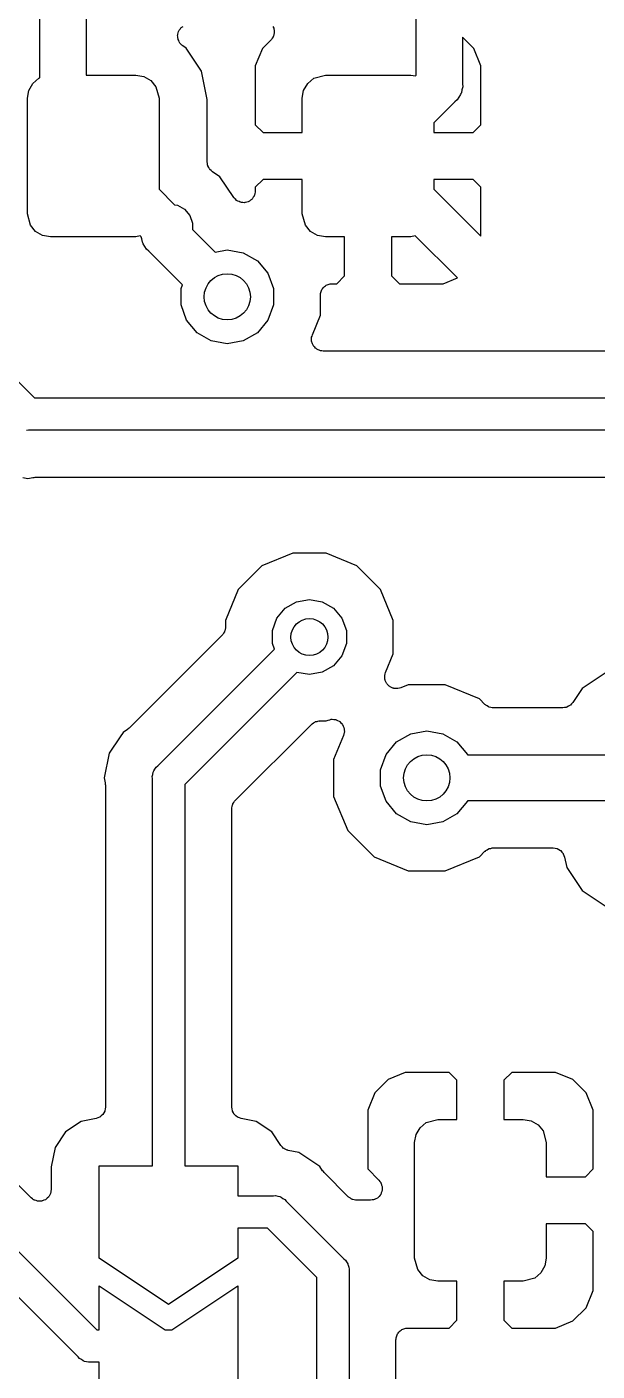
# Model space of a CAD drawing. Extents: x 51.7 to 143, y -96 to -37.9.
# Drawn here: x 62.98 to 69.15, y -81.48 to -66.93 of the extents above; entities that cross this region are included whole.
import ezdxf

# ---------------------------------------------------------------- set-up
doc = ezdxf.new("R2010")
doc.units = 0
doc.header["$MEASUREMENT"] = 0
doc.layers.add('BLACK', color=7, linetype='CONTINUOUS')

msp = doc.modelspace()

# ---------------------------------------------------------------- linework, layer by layer
at = {"layer": 'BLACK', "linetype": 'CONTINUOUS'}
for p, q in [((63.123, -67.4817), (63.123, -66.3416)), ((63.623, -66.3399), (63.623, -67.451)), ((67.1963, -67.4511), (67.1963, -66.381)), ((64.6586, -66.9312), (64.6718, -66.9235)), ((65.6444, -66.9261), (65.6531, -66.9418)), ((64.6135, -67.0201), (64.6152, -67.0134)), ((64.6152, -67.0353), (64.6135, -67.0201)), ((64.6152, -67.0064), (64.6204, -66.9921)), ((64.6152, -67.0134), (64.6152, -67.0064)), ((64.6152, -67.0505), (64.6152, -67.0353)), ((64.6176, -67.057), (64.6152, -67.0505)), ((64.6183, -67.064), (64.6176, -67.057)), ((64.6251, -67.0776), (64.6183, -67.064)), ((64.6204, -66.9921), (64.624, -66.9773)), ((64.624, -66.9773), (64.6279, -66.9715)), ((64.6279, -66.9715), (64.6303, -66.9649)), ((64.6303, -66.9649), (64.6401, -66.9533)), ((64.6401, -66.9533), (64.6485, -66.9406)), ((64.6485, -66.9406), (64.6541, -66.9365)), ((64.6541, -66.9365), (64.6586, -66.9312)), ((65.6226, -67.0725), (65.5318, -67.1632)), ((65.625, -67.069), (65.6226, -67.0725)), ((65.6283, -67.0664), (65.625, -67.069)), ((65.6376, -67.051), (65.6283, -67.0664)), ((65.6479, -67.0363), (65.6376, -67.051)), ((65.649, -67.0323), (65.6479, -67.0363)), ((65.6512, -67.0287), (65.649, -67.0323)), ((65.6547, -67.0111), (65.6512, -67.0287)), ((65.6531, -66.9418), (65.6537, -66.946)), ((65.6537, -66.946), (65.6555, -66.9498)), ((65.6593, -66.9937), (65.6547, -67.0111)), ((65.6555, -66.9498), (65.6571, -66.9677)), ((65.6571, -66.9677), (65.6598, -66.9854)), ((65.6598, -66.9854), (65.659, -66.9895)), ((65.659, -66.9895), (65.6593, -66.9937)), ((67.8182, -67.1632), (67.6963, -67.0414)), ((67.6963, -67.0414), (67.6963, -67.5438)), ((64.6303, -67.0919), (64.6251, -67.0776)), ((64.6347, -67.0973), (64.6303, -67.0919)), ((64.6378, -67.1035), (64.6347, -67.0973)), ((64.6488, -67.1141), (64.6378, -67.1035)), ((64.6586, -67.1257), (64.6488, -67.1141)), ((64.6647, -67.1292), (64.6586, -67.1257)), ((64.6697, -67.134), (64.6647, -67.1292)), ((64.7055, -67.158), (64.6697, -67.134)), ((64.872, -67.4071), (64.7055, -67.158)), ((65.5318, -67.1632), (65.4545, -67.35)), ((67.8955, -67.35), (67.8182, -67.1632)), ((65.4545, -67.35), (65.4545, -67.9876)), ((67.8955, -67.9876), (67.8955, -67.35)), ((63.046, -67.5403), (63.1125, -67.4845)), ((63.1125, -67.4845), (63.123, -67.4817)), ((63.623, -67.451), (64.1625, -67.451)), ((64.1625, -67.451), (64.248, -67.4661)), ((64.248, -67.4661), (64.3232, -67.5095)), ((64.3232, -67.5095), (64.379, -67.576)), ((64.9329, -67.7135), (64.872, -67.4071)), ((66.021, -67.5403), (66.0875, -67.4845)), ((66.0875, -67.4845), (66.2125, -67.451)), ((66.2125, -67.451), (67.1375, -67.451)), ((67.1375, -67.451), (67.1876, -67.4598)), ((67.1876, -67.4598), (67.1963, -67.4511)), ((62.9875, -67.701), (63.0026, -67.6155)), ((63.0026, -67.6155), (63.046, -67.5403)), ((64.379, -67.576), (64.4125, -67.701)), ((65.9625, -67.701), (65.9776, -67.6155)), ((65.9776, -67.6155), (66.021, -67.5403)), ((67.6793, -67.6512), (67.6764, -67.6619)), ((67.6849, -67.6415), (67.6793, -67.6512)), ((67.6907, -67.6088), (67.6849, -67.6415)), ((67.6992, -67.5768), (67.6907, -67.6088)), ((67.6963, -67.5438), (67.6992, -67.5768)), ((62.9875, -68.951), (62.9875, -67.701)), ((64.4125, -67.701), (64.4125, -68.6849)), ((64.9329, -68.3902), (64.9329, -67.7135)), ((65.9625, -68.072), (65.9625, -67.701)), ((67.6154, -67.7391), (67.3875, -67.9671)), ((67.6408, -67.7178), (67.6154, -67.7391)), ((67.6574, -67.6891), (67.6408, -67.7178)), ((67.6764, -67.6619), (67.6574, -67.6891)), ((65.4545, -67.9876), (65.5389, -68.072)), ((65.5389, -68.072), (65.9625, -68.072)), ((67.3875, -67.9671), (67.3875, -68.072)), ((67.3875, -68.072), (67.8111, -68.072)), ((67.8111, -68.072), (67.8955, -67.9876)), ((64.9361, -68.4079), (64.9329, -68.3902)), ((64.938, -68.4257), (64.9361, -68.4079)), ((64.9399, -68.4295), (64.938, -68.4257)), ((64.9406, -68.4336), (64.9399, -68.4295)), ((64.9496, -68.4492), (64.9406, -68.4336)), ((64.9575, -68.4653), (64.9496, -68.4492)), ((64.9606, -68.4682), (64.9575, -68.4653)), ((64.9627, -68.4718), (64.9606, -68.4682)), ((64.9764, -68.4833), (64.9627, -68.4718)), ((64.9894, -68.4958), (64.9764, -68.4833)), ((65.0718, -68.5509), (64.9894, -68.4958)), ((65.2219, -68.7755), (65.0718, -68.5509)), ((65.5389, -68.58), (65.4545, -68.6644)), ((65.4545, -68.6644), (65.4545, -68.7049)), ((65.9625, -68.58), (65.5389, -68.58)), ((65.9625, -68.951), (65.9625, -68.58)), ((67.3875, -68.58), (67.3875, -68.6849)), ((67.8111, -68.58), (67.3875, -68.58)), ((67.8955, -68.6644), (67.8111, -68.58)), ((67.8955, -69.1929), (67.8955, -68.6644)), ((64.4125, -68.6849), (64.5808, -68.8533)), ((65.2267, -68.7805), (65.2219, -68.7755)), ((65.2302, -68.7865), (65.2267, -68.7805)), ((65.2419, -68.7963), (65.2302, -68.7865)), ((65.2524, -68.8073), (65.2419, -68.7963)), ((65.2587, -68.8104), (65.2524, -68.8073)), ((65.264, -68.8149), (65.2587, -68.8104)), ((65.2783, -68.8201), (65.264, -68.8149)), ((65.3845, -68.8173), (65.3786, -68.8211)), ((65.391, -68.8149), (65.3845, -68.8173)), ((65.4027, -68.8051), (65.391, -68.8149)), ((65.4153, -68.7966), (65.4027, -68.8051)), ((65.4194, -68.791), (65.4153, -68.7966)), ((65.4248, -68.7865), (65.4194, -68.791)), ((65.4324, -68.7733), (65.4248, -68.7865)), ((65.4414, -68.7611), (65.4324, -68.7733)), ((65.4434, -68.7544), (65.4414, -68.7611)), ((65.4468, -68.7483), (65.4434, -68.7544)), ((65.4495, -68.7333), (65.4468, -68.7483)), ((65.4537, -68.7187), (65.4495, -68.7333)), ((65.4545, -68.7049), (65.4533, -68.7118)), ((65.4533, -68.7118), (65.4537, -68.7187)), ((67.3875, -68.6849), (67.8955, -69.1929)), ((63.021, -69.076), (62.9875, -68.951)), ((64.5808, -68.8533), (64.6122, -68.8588)), ((64.6122, -68.8588), (64.6885, -68.9029)), ((64.6885, -68.9029), (64.7452, -68.9704)), ((65.292, -68.8268), (65.2783, -68.8201)), ((65.2989, -68.8276), (65.292, -68.8268)), ((65.3054, -68.83), (65.2989, -68.8276)), ((65.3207, -68.83), (65.3054, -68.83)), ((65.3358, -68.8316), (65.3207, -68.83)), ((65.3426, -68.83), (65.3358, -68.8316)), ((65.3496, -68.83), (65.3426, -68.83)), ((65.3639, -68.8248), (65.3496, -68.83)), ((65.3786, -68.8211), (65.3639, -68.8248)), ((65.996, -69.076), (65.9625, -68.951)), ((61.2251, -69.1057), (63.0645, -70.945)), ((63.0768, -69.1425), (63.021, -69.076)), ((64.7452, -68.9704), (64.7753, -69.0533)), ((64.7753, -69.0533), (64.7753, -69.1208)), ((66.0518, -69.1425), (65.996, -69.076)), ((63.152, -69.1859), (63.0768, -69.1425)), ((63.2375, -69.201), (63.152, -69.1859)), ((64.1625, -69.201), (63.2375, -69.201)), ((64.209, -69.1885), (64.1625, -69.201)), ((64.2205, -69.2), (64.209, -69.1885)), ((64.227, -69.2245), (64.2205, -69.2)), ((64.2328, -69.2572), (64.227, -69.2245)), ((64.7753, -69.1208), (65.0199, -69.3654)), ((66.127, -69.1859), (66.0518, -69.1425)), ((66.2125, -69.201), (66.127, -69.1859)), ((66.421, -69.201), (66.2125, -69.201)), ((66.421, -69.6246), (66.421, -69.201)), ((67.1375, -69.201), (66.929, -69.201)), ((66.929, -69.201), (66.929, -69.6246)), ((67.184, -69.1885), (67.1375, -69.201)), ((67.6412, -69.6458), (67.184, -69.1885)), ((64.2384, -69.2668), (64.2328, -69.2572)), ((64.2413, -69.2776), (64.2384, -69.2668)), ((64.2603, -69.3048), (64.2413, -69.2776)), ((64.2769, -69.3335), (64.2603, -69.3048)), ((64.3023, -69.3548), (64.2769, -69.3335)), ((64.6666, -69.7191), (64.3023, -69.3548)), ((65.0199, -69.3654), (65.151, -69.3423)), ((65.151, -69.3423), (65.3246, -69.3729)), ((65.3246, -69.3729), (65.4774, -69.4611)), ((65.4774, -69.4611), (65.5907, -69.5961)), ((65.5907, -69.5961), (65.651, -69.7618)), ((66.3366, -69.709), (66.421, -69.6246)), ((66.929, -69.6246), (67.0134, -69.709)), ((67.4885, -69.709), (67.6412, -69.6458)), ((64.651, -69.7618), (64.6666, -69.7191)), ((64.651, -69.9382), (64.651, -69.7618)), ((65.651, -69.7618), (65.651, -69.9382)), ((66.159, -69.836), (66.1609, -69.8251)), ((66.159, -70.0505), (66.159, -69.836)), ((66.1609, -69.8139), (66.1647, -69.8035)), ((66.1609, -69.8251), (66.1609, -69.8139)), ((66.1647, -69.8035), (66.1667, -69.7926)), ((66.1667, -69.7926), (66.1722, -69.7829)), ((66.1722, -69.7829), (66.176, -69.7725)), ((66.176, -69.7725), (66.1832, -69.764)), ((66.1832, -69.764), (66.1887, -69.7544)), ((66.1887, -69.7544), (66.1972, -69.7472)), ((66.1972, -69.7472), (66.2044, -69.7387)), ((66.2044, -69.7387), (66.214, -69.7332)), ((66.214, -69.7332), (66.2225, -69.726)), ((66.2225, -69.726), (66.2329, -69.7222)), ((66.2329, -69.7222), (66.2426, -69.7167)), ((66.2426, -69.7167), (66.2535, -69.7147)), ((66.2535, -69.7147), (66.2639, -69.7109)), ((66.2639, -69.7109), (66.2751, -69.7109)), ((66.2751, -69.7109), (66.286, -69.709)), ((66.286, -69.709), (66.3366, -69.709)), ((67.0134, -69.709), (67.4885, -69.709)), ((64.7113, -70.1039), (64.651, -69.9382)), ((65.651, -69.9382), (65.5907, -70.1039)), ((64.8246, -70.2389), (64.7113, -70.1039)), ((65.5907, -70.1039), (65.4774, -70.2389)), ((66.0716, -70.2614), (66.159, -70.0505)), ((64.9774, -70.3271), (64.8246, -70.2389)), ((65.4774, -70.2389), (65.3246, -70.3271)), ((66.0686, -70.2749), (66.0716, -70.2614)), ((65.151, -70.3577), (64.9774, -70.3271)), ((65.3246, -70.3271), (65.151, -70.3577)), ((66.0621, -70.3045), (66.0639, -70.2963)), ((66.0639, -70.3182), (66.0621, -70.3045)), ((66.0639, -70.2879), (66.0686, -70.2749)), ((66.0639, -70.2963), (66.0639, -70.2879)), ((66.0639, -70.3321), (66.0639, -70.3182)), ((66.0668, -70.3399), (66.0639, -70.3321)), ((66.0679, -70.3482), (66.0668, -70.3399)), ((66.0743, -70.3605), (66.0679, -70.3482)), ((66.079, -70.3735), (66.0743, -70.3605)), ((66.0844, -70.3799), (66.079, -70.3735)), ((66.0882, -70.3873), (66.0844, -70.3799)), ((66.0984, -70.3967), (66.0882, -70.3873)), ((66.1073, -70.4073), (66.0984, -70.3967)), ((66.1146, -70.4115), (66.1073, -70.4073)), ((66.1207, -70.4171), (66.1146, -70.4115)), ((66.1335, -70.4224), (66.1207, -70.4171)), ((66.1455, -70.4293), (66.1335, -70.4224)), ((66.1538, -70.4308), (66.1455, -70.4293)), ((66.1615, -70.434), (66.1538, -70.4308)), ((66.1753, -70.4346), (66.1615, -70.434)), ((66.189, -70.437), (66.1753, -70.4346)), ((70.8473, -70.437), (66.189, -70.437)), ((63.0645, -70.945), (71.139, -70.945)), ((62.9996, -71.295), (62.9765, -71.297)), ((71.139, -71.295), (62.9996, -71.295)), ((62.937, -71.8054), (62.992, -71.8164)), ((62.992, -71.8164), (63.047, -71.8054)), ((63.047, -71.8054), (63.0595, -71.8052)), ((63.0595, -71.8052), (63.0718, -71.803)), ((63.0718, -71.803), (70.8473, -71.803)), ((65.8594, -72.625), (65.5257, -72.7632)), ((66.2206, -72.625), (65.8594, -72.625)), ((66.5543, -72.7632), (66.2206, -72.625)), ((65.5257, -72.7632), (65.2702, -73.0187)), ((66.8098, -73.0187), (66.5543, -72.7632)), ((65.2702, -73.0187), (65.132, -73.3524)), ((66.948, -73.3524), (66.8098, -73.0187)), ((65.7789, -73.2219), (65.9011, -73.1513)), ((65.9011, -73.1513), (66.04, -73.1268)), ((66.04, -73.1268), (66.1789, -73.1513)), ((66.1789, -73.1513), (66.3011, -73.2219)), ((65.64, -73.4625), (65.6882, -73.3299)), ((65.6882, -73.3299), (65.7789, -73.2219)), ((66.3011, -73.2219), (66.3918, -73.3299)), ((66.3918, -73.3299), (66.44, -73.4625)), ((65.1215, -73.4708), (65.1201, -73.4762)), ((65.1243, -73.4659), (65.1215, -73.4708)), ((65.1272, -73.4496), (65.1243, -73.4659)), ((65.1315, -73.4336), (65.1272, -73.4496)), ((65.132, -73.4225), (65.131, -73.428)), ((65.131, -73.428), (65.1315, -73.4336)), ((65.132, -73.3524), (65.132, -73.4225)), ((65.64, -73.6035), (65.64, -73.4625)), ((66.44, -73.4625), (66.44, -73.6035)), ((66.948, -73.7136), (66.948, -73.3524)), ((65.0948, -73.5123), (64.0895, -74.5176)), ((65.098, -73.5077), (65.0948, -73.5123)), ((65.1023, -73.5041), (65.098, -73.5077)), ((65.1106, -73.4898), (65.1023, -73.5041)), ((65.1201, -73.4762), (65.1106, -73.4898)), ((65.6619, -73.6636), (65.64, -73.6035)), ((66.44, -73.6035), (66.3918, -73.7361)), ((64.3977, -74.9279), (65.6619, -73.6636)), ((66.3918, -73.7361), (66.3011, -73.8441)), ((66.8642, -73.9159), (66.948, -73.7136)), ((66.3011, -73.8441), (66.1789, -73.9147)), ((65.9051, -73.9154), (64.691, -75.1295)), ((66.04, -73.9392), (65.9051, -73.9154)), ((66.1789, -73.9147), (66.04, -73.9392)), ((66.8546, -73.959), (66.8559, -73.9535)), ((66.8568, -73.9755), (66.8546, -73.959)), ((66.8556, -73.948), (66.8606, -73.9321)), ((66.8559, -73.9535), (66.8556, -73.948)), ((66.8575, -73.992), (66.8568, -73.9755)), ((66.8597, -73.9972), (66.8575, -73.992)), ((66.8604, -74.0027), (66.8597, -73.9972)), ((66.8681, -74.0174), (66.8604, -74.0027)), ((66.8606, -73.9321), (66.8642, -73.9159)), ((66.8744, -74.0328), (66.8681, -74.0174)), ((66.8782, -74.0369), (66.8744, -74.0328)), ((66.8808, -74.0419), (66.8782, -74.0369)), ((66.893, -74.0531), (66.8808, -74.0419)), ((66.9042, -74.0653), (66.893, -74.0531)), ((67.1095, -74.049), (67.0301, -74.0819)), ((67.5105, -74.049), (67.1095, -74.049)), ((67.881, -74.2025), (67.5105, -74.049)), ((69.2401, -73.9245), (68.991, -74.091)), ((66.9092, -74.0679), (66.9042, -74.0653)), ((66.9133, -74.0717), (66.9092, -74.0679)), ((66.9286, -74.078), (66.9133, -74.0717)), ((66.9433, -74.0857), (66.9286, -74.078)), ((66.9489, -74.0864), (66.9433, -74.0857)), ((66.954, -74.0885), (66.9489, -74.0864)), ((66.9706, -74.0893), (66.954, -74.0885)), ((66.9871, -74.0914), (66.9706, -74.0893)), ((66.9925, -74.0902), (66.9871, -74.0914)), ((66.9981, -74.0905), (66.9925, -74.0902)), ((67.0139, -74.0855), (66.9981, -74.0905)), ((67.0301, -74.0819), (67.0139, -74.0855)), ((67.9403, -74.2618), (67.881, -74.2025)), ((68.991, -74.091), (68.8897, -74.2426)), ((67.9449, -74.265), (67.9403, -74.2618)), ((67.9485, -74.2693), (67.9449, -74.265)), ((67.9629, -74.2776), (67.9485, -74.2693)), ((67.9765, -74.2871), (67.9629, -74.2776)), ((67.9819, -74.2885), (67.9765, -74.2871)), ((67.9867, -74.2913), (67.9819, -74.2885)), ((68.003, -74.2942), (67.9867, -74.2913)), ((68.0191, -74.2985), (68.003, -74.2942)), ((68.0246, -74.298), (68.0191, -74.2985)), ((68.0301, -74.299), (68.0246, -74.298)), ((68.7841, -74.299), (68.0301, -74.299)), ((68.8018, -74.2959), (68.7841, -74.299)), ((68.8196, -74.2939), (68.8018, -74.2959)), ((68.8234, -74.2921), (68.8196, -74.2939)), ((68.8275, -74.2913), (68.8234, -74.2921)), ((68.8431, -74.2824), (68.8275, -74.2913)), ((68.8592, -74.2744), (68.8431, -74.2824)), ((68.8621, -74.2714), (68.8592, -74.2744)), ((68.8657, -74.2693), (68.8621, -74.2714)), ((68.8773, -74.2555), (68.8657, -74.2693)), ((68.8897, -74.2426), (68.8773, -74.2555)), ((65.2362, -75.3027), (66.0607, -74.4782)), ((66.0607, -74.4782), (66.0653, -74.475)), ((66.0653, -74.475), (66.0689, -74.4707)), ((66.0689, -74.4707), (66.0832, -74.4624)), ((66.0832, -74.4624), (66.0968, -74.4529)), ((66.0968, -74.4529), (66.1022, -74.4515)), ((66.1022, -74.4515), (66.1071, -74.4487)), ((66.1071, -74.4487), (66.1234, -74.4458)), ((66.1234, -74.4458), (66.1394, -74.4415)), ((66.1394, -74.4415), (66.145, -74.442)), ((66.145, -74.442), (66.1505, -74.441)), ((66.1505, -74.441), (66.2206, -74.441)), ((66.2206, -74.441), (66.2433, -74.4316)), ((66.2433, -74.4316), (66.2595, -74.428)), ((66.2595, -74.428), (66.2754, -74.423)), ((66.2754, -74.423), (66.2809, -74.4233)), ((66.2809, -74.4233), (66.2864, -74.422)), ((66.2864, -74.422), (66.3028, -74.4242)), ((66.3028, -74.4242), (66.3194, -74.4249)), ((66.3194, -74.4249), (66.3246, -74.4271)), ((66.3246, -74.4271), (66.3301, -74.4278)), ((66.3301, -74.4278), (66.3448, -74.4355)), ((66.3448, -74.4355), (66.3602, -74.4418)), ((66.3602, -74.4418), (66.3643, -74.4456)), ((66.3643, -74.4456), (66.3693, -74.4482)), ((66.3693, -74.4482), (66.3805, -74.4604)), ((66.3805, -74.4604), (66.3927, -74.4716)), ((66.3927, -74.4716), (66.3953, -74.4766)), ((66.3953, -74.4766), (66.399, -74.4807)), ((66.399, -74.4807), (66.4054, -74.496)), ((63.9924, -74.6112), (63.8726, -74.7905)), ((64.0236, -74.5646), (63.9924, -74.6112)), ((64.0702, -74.5334), (64.0236, -74.5646)), ((64.0792, -74.5248), (64.0702, -74.5334)), ((64.0895, -74.5176), (64.0792, -74.5248)), ((66.4093, -74.5975), (66.302, -74.8565)), ((66.4054, -74.496), (66.4131, -74.5107)), ((66.4129, -74.5813), (66.4093, -74.5975)), ((66.4179, -74.5655), (66.4129, -74.5813)), ((66.4131, -74.5107), (66.4138, -74.5163)), ((66.4138, -74.5163), (66.4159, -74.5214)), ((66.4159, -74.5214), (66.4167, -74.538)), ((66.4167, -74.538), (66.4188, -74.5545)), ((66.4188, -74.5545), (66.4176, -74.5599)), ((66.4176, -74.5599), (66.4179, -74.5655)), ((66.9836, -74.6681), (67.1364, -74.5799)), ((67.1364, -74.5799), (67.31, -74.5493)), ((67.31, -74.5493), (67.4836, -74.5799)), ((67.4836, -74.5799), (67.6364, -74.6681)), ((66.8703, -74.8031), (66.9836, -74.6681)), ((67.6364, -74.6681), (67.7497, -74.8031)), ((63.8726, -74.7905), (63.8196, -75.057)), ((64.3799, -74.9428), (64.3977, -74.9279)), ((66.302, -74.8565), (66.302, -75.2575)), ((66.81, -74.9688), (66.8703, -74.8031)), ((67.7497, -74.8031), (67.7511, -74.807)), ((67.7511, -74.807), (69.284, -74.807)), ((63.8196, -75.057), (63.8306, -75.112)), ((64.339, -75.0415), (64.345, -75.0191)), ((64.341, -75.0646), (64.339, -75.0415)), ((64.341, -79.256), (64.341, -75.0646)), ((64.345, -75.0191), (64.349, -74.9962)), ((64.349, -74.9962), (64.3529, -74.9895)), ((64.3529, -74.9895), (64.355, -74.9819)), ((64.355, -74.9819), (64.3683, -74.9629)), ((64.3683, -74.9629), (64.3799, -74.9428)), ((66.81, -75.1452), (66.81, -74.9688)), ((63.8306, -75.112), (63.8308, -75.1245)), ((63.8308, -75.1245), (63.833, -75.1368)), ((63.833, -75.1368), (63.833, -78.6205)), ((64.691, -75.1295), (64.691, -79.256)), ((66.8703, -75.3109), (66.81, -75.1452)), ((65.1995, -75.3814), (65.2038, -75.3654)), ((65.2038, -75.3654), (65.2067, -75.3491)), ((65.2067, -75.3491), (65.2095, -75.3442)), ((65.2095, -75.3442), (65.2109, -75.3388)), ((65.2109, -75.3388), (65.2204, -75.3252)), ((65.2204, -75.3252), (65.2287, -75.3109)), ((65.2287, -75.3109), (65.233, -75.3073)), ((65.233, -75.3073), (65.2362, -75.3027)), ((66.302, -75.2575), (66.4555, -75.628)), ((66.9836, -75.4459), (66.8703, -75.3109)), ((67.7497, -75.3109), (67.6364, -75.4459)), ((67.7511, -75.307), (67.7497, -75.3109)), ((69.284, -75.307), (67.7511, -75.307)), ((65.199, -75.3925), (65.2, -75.387)), ((65.199, -78.6205), (65.199, -75.3925)), ((65.2, -75.387), (65.1995, -75.3814)), ((67.1364, -75.5341), (66.9836, -75.4459)), ((67.6364, -75.4459), (67.4836, -75.5341)), ((66.4555, -75.628), (66.739, -75.9115)), ((67.31, -75.5647), (67.1364, -75.5341)), ((67.4836, -75.5341), (67.31, -75.5647)), ((66.739, -75.9115), (67.1095, -76.065)), ((67.5105, -76.065), (67.881, -75.9115)), ((67.881, -75.9115), (67.9403, -75.8522)), ((67.9403, -75.8522), (67.9449, -75.849)), ((67.9449, -75.849), (67.9485, -75.8447)), ((67.9485, -75.8447), (67.9629, -75.8364)), ((67.9629, -75.8364), (67.9765, -75.8269)), ((67.9765, -75.8269), (67.9819, -75.8255)), ((67.9819, -75.8255), (67.9867, -75.8227)), ((67.9867, -75.8227), (68.003, -75.8198)), ((68.003, -75.8198), (68.0191, -75.8155)), ((68.0191, -75.8155), (68.0246, -75.816)), ((68.0246, -75.816), (68.0301, -75.815)), ((68.0301, -75.815), (68.6779, -75.815)), ((68.6779, -75.815), (68.6983, -75.8186)), ((68.6983, -75.8186), (68.7188, -75.8217)), ((68.7188, -75.8217), (68.72, -75.8224)), ((68.72, -75.8224), (68.7214, -75.8227)), ((68.7214, -75.8227), (68.7393, -75.833)), ((68.7393, -75.833), (68.7574, -75.843)), ((68.7574, -75.843), (68.7584, -75.844)), ((68.7584, -75.844), (68.7596, -75.8447)), ((68.7596, -75.8447), (68.7729, -75.8605)), ((68.7729, -75.8605), (68.7865, -75.8761)), ((68.7865, -75.8761), (68.787, -75.8774)), ((68.787, -75.8774), (68.7879, -75.8785)), ((68.7879, -75.8785), (68.795, -75.8979)), ((68.795, -75.8979), (68.8025, -75.9172)), ((68.8025, -75.9172), (68.8245, -76.0279)), ((67.1095, -76.065), (67.5105, -76.065)), ((68.8245, -76.0279), (68.991, -76.277)), ((68.991, -76.277), (69.2401, -76.4435)), ((67.0775, -78.246), (66.8907, -78.3233)), ((67.5526, -78.246), (67.0775, -78.246)), ((67.637, -78.3304), (67.5526, -78.246)), ((68.2294, -78.246), (68.145, -78.3304)), ((68.7045, -78.246), (68.2294, -78.246)), ((68.8913, -78.3233), (68.7045, -78.246)), ((63.0288, -79.6028), (61.8072, -78.3813)), ((66.8907, -78.3233), (66.7478, -78.4662)), ((67.637, -78.754), (67.637, -78.3304)), ((68.145, -78.3304), (68.145, -78.754)), ((69.0342, -78.4662), (68.8913, -78.3233)), ((61.262, -78.5545), (63.7385, -81.031)), ((66.7478, -78.4662), (66.6705, -78.653)), ((69.1115, -78.653), (69.0342, -78.4662)), ((63.8033, -78.7021), (63.7874, -78.7154)), ((63.804, -78.7009), (63.8033, -78.7021)), ((63.805, -78.7), (63.804, -78.7009)), ((63.815, -78.6819), (63.805, -78.7)), ((63.8253, -78.6639), (63.815, -78.6819)), ((63.8256, -78.6625), (63.8253, -78.6639)), ((63.8263, -78.6613), (63.8256, -78.6625)), ((63.8294, -78.6409), (63.8263, -78.6613)), ((63.833, -78.6205), (63.8294, -78.6409)), ((65.2026, -78.6409), (65.199, -78.6205)), ((65.2057, -78.6613), (65.2026, -78.6409)), ((65.2064, -78.6625), (65.2057, -78.6613)), ((65.2067, -78.6639), (65.2064, -78.6625)), ((65.217, -78.6819), (65.2067, -78.6639)), ((65.227, -78.7), (65.217, -78.6819)), ((65.228, -78.7009), (65.227, -78.7)), ((65.2287, -78.7021), (65.228, -78.7009)), ((65.2446, -78.7154), (65.2287, -78.7021)), ((66.6705, -78.653), (66.6705, -79.2906)), ((69.1115, -79.2906), (69.1115, -78.653)), ((63.5369, -81.3243), (60.9687, -78.7561)), ((63.5678, -78.7775), (63.3998, -78.8898)), ((63.7308, -78.7451), (63.5678, -78.7775)), ((63.7501, -78.7376), (63.7308, -78.7451)), ((63.7695, -78.7305), (63.7501, -78.7376)), ((63.7706, -78.7296), (63.7695, -78.7305)), ((63.7719, -78.7291), (63.7706, -78.7296)), ((63.7874, -78.7154), (63.7719, -78.7291)), ((65.2601, -78.7291), (65.2446, -78.7154)), ((65.2614, -78.7296), (65.2601, -78.7291)), ((65.2625, -78.7305), (65.2614, -78.7296)), ((65.2819, -78.7376), (65.2625, -78.7305)), ((65.3012, -78.7451), (65.2819, -78.7376)), ((65.4642, -78.7775), (65.3012, -78.7451)), ((65.6322, -78.8898), (65.4642, -78.7775)), ((67.1936, -78.9185), (67.237, -78.8433)), ((67.237, -78.8433), (67.3035, -78.7875)), ((67.3035, -78.7875), (67.4285, -78.754)), ((67.4285, -78.754), (67.637, -78.754)), ((68.145, -78.754), (68.3535, -78.754)), ((68.3535, -78.754), (68.439, -78.7691)), ((68.439, -78.7691), (68.5142, -78.8125)), ((68.5142, -78.8125), (68.57, -78.879)), ((63.3998, -78.8898), (63.2875, -79.0578)), ((65.7298, -79.0358), (65.6322, -78.8898)), ((67.1785, -79.004), (67.1936, -78.9185)), ((67.1785, -80.254), (67.1785, -79.004)), ((68.57, -78.879), (68.6035, -79.004)), ((68.6035, -79.004), (68.6035, -79.375)), ((63.2875, -79.0578), (63.2456, -79.2685)), ((65.7337, -79.0398), (65.7298, -79.0358)), ((65.7364, -79.0447), (65.7337, -79.0398)), ((65.7488, -79.0557), (65.7364, -79.0447)), ((65.7603, -79.0676), (65.7488, -79.0557)), ((65.7653, -79.0701), (65.7603, -79.0676)), ((65.7695, -79.0738), (65.7653, -79.0701)), ((65.785, -79.0798), (65.7695, -79.0738)), ((65.7999, -79.0871), (65.785, -79.0798)), ((65.8054, -79.0878), (65.7999, -79.0871)), ((65.8106, -79.0898), (65.8054, -79.0878)), ((65.9255, -79.1126), (65.8106, -79.0898)), ((66.1514, -79.2636), (65.9255, -79.1126)), ((63.2456, -79.2685), (63.2456, -79.513)), ((63.766, -80.256), (63.766, -79.256)), ((63.766, -79.256), (64.341, -79.256)), ((64.691, -79.256), (65.266, -79.256)), ((65.266, -79.256), (65.266, -79.581)), ((66.1826, -79.3102), (66.1514, -79.2636)), ((66.6705, -79.2906), (66.7921, -79.4122)), ((69.0271, -79.375), (69.1115, -79.2906)), ((66.1912, -79.3192), (66.1826, -79.3102)), ((66.1984, -79.3295), (66.1912, -79.3192)), ((66.4607, -79.5918), (66.1984, -79.3295)), ((66.7921, -79.4122), (66.8016, -79.4258)), ((66.8016, -79.4258), (66.8122, -79.4385)), ((66.8122, -79.4385), (66.8141, -79.4437)), ((68.6035, -79.375), (69.0271, -79.375)), ((63.2226, -79.5859), (63.2186, -79.5898)), ((63.2296, -79.5709), (63.2226, -79.5859)), ((63.2379, -79.5565), (63.2296, -79.5709)), ((63.2389, -79.551), (63.2379, -79.5565)), ((63.2412, -79.5459), (63.2389, -79.551)), ((63.2427, -79.5294), (63.2412, -79.5459)), ((63.2456, -79.513), (63.2427, -79.5294)), ((65.266, -79.581), (65.6514, -79.581)), ((65.6514, -79.581), (65.6745, -79.579)), ((65.6745, -79.579), (65.6969, -79.585)), ((65.6969, -79.585), (65.7198, -79.589)), ((66.8063, -79.5748), (66.7945, -79.5866)), ((66.8086, -79.5698), (66.8063, -79.5748)), ((66.8122, -79.5655), (66.8086, -79.5698)), ((66.8179, -79.5499), (66.8122, -79.5655)), ((66.8141, -79.4437), (66.8173, -79.4483)), ((66.8173, -79.4483), (66.8216, -79.4644)), ((66.8249, -79.5349), (66.8179, -79.5499)), ((66.8216, -79.4644), (66.8273, -79.4799)), ((66.8254, -79.5293), (66.8249, -79.5349)), ((66.8273, -79.5241), (66.8254, -79.5293)), ((66.8273, -79.4799), (66.8273, -79.4855)), ((66.8273, -79.4855), (66.8288, -79.4909)), ((66.8288, -79.4909), (66.8273, -79.5075)), ((66.8273, -79.5075), (66.8273, -79.5241)), ((63.0424, -79.6124), (63.0288, -79.6028)), ((63.0551, -79.623), (63.0424, -79.6124)), ((63.0603, -79.6249), (63.0551, -79.623)), ((63.0649, -79.6281), (63.0603, -79.6249)), ((63.0809, -79.6324), (63.0649, -79.6281)), ((63.0965, -79.6381), (63.0809, -79.6324)), ((63.1021, -79.6381), (63.0965, -79.6381)), ((63.1075, -79.6396), (63.1021, -79.6381)), ((63.124, -79.6381), (63.1075, -79.6396)), ((63.1406, -79.6381), (63.124, -79.6381)), ((63.1459, -79.6362), (63.1406, -79.6381)), ((63.1514, -79.6357), (63.1459, -79.6362)), ((63.1665, -79.6287), (63.1514, -79.6357)), ((63.1821, -79.623), (63.1665, -79.6287)), ((63.1863, -79.6194), (63.1821, -79.623)), ((63.1914, -79.6171), (63.1863, -79.6194)), ((63.2031, -79.6053), (63.1914, -79.6171)), ((63.2158, -79.5947), (63.2031, -79.6053)), ((63.2186, -79.5898), (63.2158, -79.5947)), ((65.7198, -79.589), (65.7266, -79.5929)), ((65.7266, -79.5929), (65.7341, -79.595)), ((65.7341, -79.595), (65.7531, -79.6083)), ((65.7531, -79.6083), (65.7732, -79.6199)), ((65.7732, -79.6199), (65.7881, -79.6377)), ((65.7881, -79.6377), (66.4123, -80.2619)), ((66.4653, -79.595), (66.4607, -79.5918)), ((66.4689, -79.5993), (66.4653, -79.595)), ((66.4832, -79.6076), (66.4689, -79.5993)), ((66.4968, -79.6171), (66.4832, -79.6076)), ((66.5022, -79.6185), (66.4968, -79.6171)), ((66.5071, -79.6213), (66.5022, -79.6185)), ((66.5234, -79.6242), (66.5071, -79.6213)), ((66.5394, -79.6285), (66.5234, -79.6242)), ((66.545, -79.628), (66.5394, -79.6285)), ((66.5505, -79.629), (66.545, -79.628)), ((66.7022, -79.629), (66.5505, -79.629)), ((66.7186, -79.6261), (66.7022, -79.629)), ((66.7351, -79.6247), (66.7186, -79.6261)), ((66.7402, -79.6223), (66.7351, -79.6247)), ((66.7457, -79.6213), (66.7402, -79.6223)), ((66.76, -79.613), (66.7457, -79.6213)), ((66.7751, -79.606), (66.76, -79.613)), ((66.779, -79.6021), (66.7751, -79.606)), ((66.7839, -79.5993), (66.779, -79.6021)), ((66.7945, -79.5866), (66.7839, -79.5993)), ((65.5865, -79.931), (65.266, -79.931)), ((65.266, -79.931), (65.266, -80.256)), ((66.119, -80.4635), (65.5865, -79.931)), ((68.6035, -79.883), (68.6035, -80.254)), ((69.0271, -79.883), (68.6035, -79.883)), ((69.1115, -79.9674), (69.0271, -79.883)), ((69.1115, -80.605), (69.1115, -79.9674)), ((64.516, -80.756), (63.766, -80.256)), ((65.266, -80.256), (64.516, -80.756)), ((66.4123, -80.2619), (66.4301, -80.2768)), ((66.4301, -80.2768), (66.4417, -80.2969)), ((66.4417, -80.2969), (66.455, -80.3159)), ((67.212, -80.379), (67.1785, -80.254)), ((68.6035, -80.254), (68.5884, -80.3395)), ((66.455, -80.3159), (66.4571, -80.3235)), ((66.4571, -80.3235), (66.461, -80.3302)), ((66.461, -80.3302), (66.465, -80.3531)), ((66.465, -80.3531), (66.471, -80.3755)), ((66.471, -80.3755), (66.469, -80.3986)), ((66.469, -80.3986), (66.469, -82.0344)), ((67.2678, -80.4455), (67.212, -80.379)), ((67.343, -80.4889), (67.2678, -80.4455)), ((68.545, -80.4147), (68.4785, -80.4705)), ((68.5884, -80.3395), (68.545, -80.4147)), ((63.766, -81.031), (63.766, -80.556)), ((63.766, -80.556), (64.4785, -81.031)), ((64.5512, -81.0326), (65.266, -80.556)), ((65.266, -80.556), (65.266, -81.706)), ((66.119, -81.9695), (66.119, -80.4635)), ((67.4285, -80.504), (67.343, -80.4889)), ((67.637, -80.504), (67.4285, -80.504)), ((67.637, -80.9276), (67.637, -80.504)), ((68.3535, -80.504), (68.145, -80.504)), ((68.145, -80.504), (68.145, -80.9276)), ((68.4785, -80.4705), (68.3535, -80.504)), ((69.0342, -80.7918), (69.1115, -80.605)), ((68.8913, -80.9347), (69.0342, -80.7918)), ((63.7385, -81.031), (63.766, -81.031)), ((64.4785, -81.031), (64.5313, -81.031)), ((64.5313, -81.031), (64.5313, -81.031)), ((64.5313, -81.031), (64.5469, -81.031)), ((64.5469, -81.031), (64.5512, -81.0326)), ((67.0224, -81.0417), (67.032, -81.0362)), ((67.032, -81.0362), (67.0405, -81.029)), ((67.0405, -81.029), (67.0509, -81.0252)), ((67.0509, -81.0252), (67.0606, -81.0197)), ((67.0606, -81.0197), (67.0715, -81.0177)), ((67.0715, -81.0177), (67.0819, -81.0139)), ((67.0819, -81.0139), (67.0931, -81.0139)), ((67.0931, -81.0139), (67.104, -81.012)), ((67.104, -81.012), (67.5526, -81.012)), ((67.5526, -81.012), (67.637, -80.9276)), ((68.145, -80.9276), (68.2294, -81.012)), ((68.2294, -81.012), (68.7045, -81.012)), ((68.7045, -81.012), (68.8913, -80.9347)), ((66.977, -81.139), (66.9789, -81.1281)), ((66.977, -81.9622), (66.977, -81.139)), ((66.9789, -81.1169), (66.9827, -81.1065)), ((66.9789, -81.1281), (66.9789, -81.1169)), ((66.9827, -81.1065), (66.9847, -81.0956)), ((66.9847, -81.0956), (66.9902, -81.0859)), ((66.9902, -81.0859), (66.994, -81.0755)), ((66.994, -81.0755), (67.0012, -81.067)), ((67.0012, -81.067), (67.0067, -81.0574)), ((67.0067, -81.0574), (67.0152, -81.0502)), ((67.0152, -81.0502), (67.0224, -81.0417)), ((63.5518, -81.3421), (63.5369, -81.3243)), ((63.5719, -81.3537), (63.5518, -81.3421)), ((63.5909, -81.367), (63.5719, -81.3537)), ((63.5985, -81.3691), (63.5909, -81.367)), ((63.6052, -81.373), (63.5985, -81.3691)), ((63.6281, -81.377), (63.6052, -81.373)), ((63.6505, -81.383), (63.6281, -81.377)), ((63.6736, -81.381), (63.6505, -81.383)), ((63.766, -81.381), (63.6736, -81.381)), ((63.766, -81.706), (63.766, -81.381))]:
    msp.add_line(p, q, dxfattribs=at)
at = {"layer": 'BLACK'}
for centre, radius in [((65.151, -69.85), 0.25), ((66.04, -73.533), 0.2), ((67.31, -75.057), 0.25)]:
    msp.add_circle(centre, radius, dxfattribs=at)

doc.saveas('drawing.dxf')
